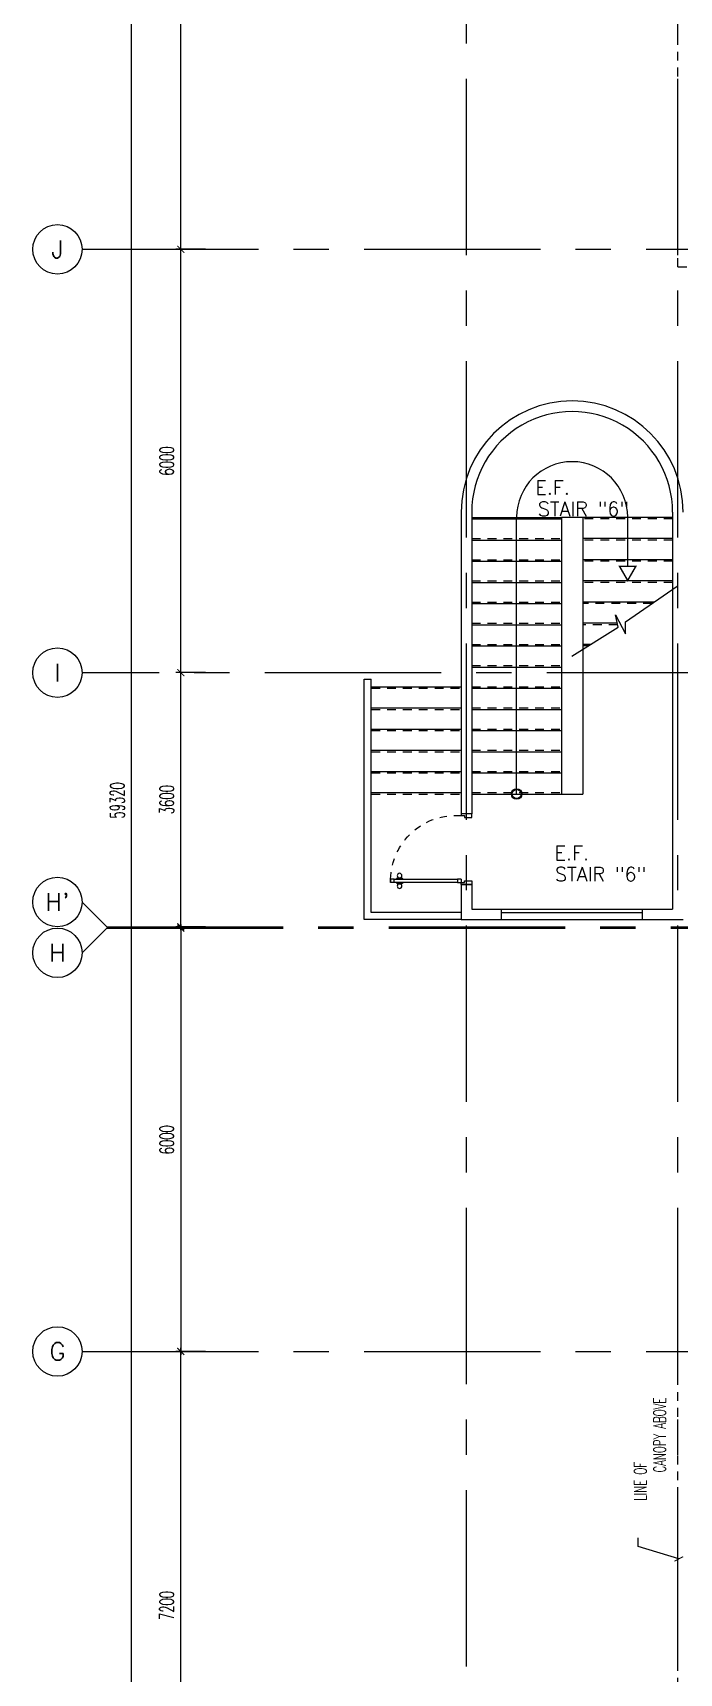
# Model space of a CAD drawing. Extents: x -1.4 to 90.6, y -12.3 to 78.9.
# Drawn here: x -1.4 to 7.77, y 23.68 to 46.93 of the extents above; entities that cross this region are included whole.
import ezdxf
from ezdxf.enums import TextEntityAlignment as Align

# ---------------------------------------------------------------- set-up
doc = ezdxf.new("R2010")
doc.units = 0
doc.header["$MEASUREMENT"] = 0
doc.header["$PDMODE"] = 3
doc.header["$PDSIZE"] = 0.1
for name, pattern in [('CENTERX2', [4, 2.5, -0.5, 0.5, -0.5]), ('HIDDEN', [0.375, 0.25, -0.125]), ('HIDDEN2', [0.1875, 0.125, -0.0625])]:
    doc.linetypes.add(name, pattern=pattern)
doc.layers.get('0').update_dxf_attribs({"color": 11, "linetype": 'CONTINUOUS'})
doc.layers.get('DEFPOINTS').update_dxf_attribs({"color": 11, "linetype": 'CONTINUOUS'})
for name, color, linetype in [('AX', 11, 'CONTINUOUS'), ('AX-CR', 11, 'CONTINUOUS'), ('AX-DIM', 11, 'CONTINUOUS'), ('AX-TXT', 11, 'CONTINUOUS'), ('AXES', 11, 'CENTERX2'), ('CANOPY-LN', 11, 'CONTINUOUS'), ('DOOR', 11, 'CONTINUOUS'), ('Handrail', 11, 'CONTINUOUS'), ('RM-NAME', 11, 'CONTINUOUS'), ('STR', 11, 'CONTINUOUS'), ('WALL', 11, 'CONTINUOUS'), ('WIN', 11, 'CONTINUOUS')]:
    doc.layers.add(name, color=color, linetype=linetype)
doc.styles.add('ROMANS', font='ROMANS.shx', dxfattribs={"width": 0.6})
doc.dimstyles.new('STANDARD in', dxfattribs={"dimtxt": 0.2, "dimasz": 0.1, "dimexe": 0.07, "dimexo": 0.05, "dimgap": 0.1, "dimtad": 1, "dimdec": 0, "dimlfac": 1000, "dimzin": 0, "dimdsep": 46, "dimtxsty": 'ROMANS', "dimblk": 'ARCHTICK', "dimcen": 0.05, "dimdle": 0.05, "dimclrd": 7, "dimclre": 7, "dimclrt": 2, "dimadec": 0, "dimazin": 0, "dimtfac": 1, "dimtdec": 0, "dimtmove": 2, "dimatfit": 3, "dimldrblk": 'ARCHTICK', "dimfxl": 0, "dimtolj": 1, "dimtzin": 0, "dimarcsym": 0})

# ---------------------------------------------------------------- blocks, each defined once
blk = doc.blocks.new('_ARCHTICK')
at = {"color": 0, "linetype": 'ByBlock', "const_width": 0.15}
blk.add_lwpolyline([(-0.5, -0.5), (0.5, 0.5)], dxfattribs=at)
blk = doc.blocks.new('*D212')
at = {"layer": 'AX-DIM', "color": 7, "linetype": 'ByBlock', "lineweight": -2}
for p, q in [((0.7, 34.207), (0.7, 37.907)), ((1.05, 37.857), (0.63, 37.857)), ((1.05, 34.257), (0.63, 34.257))]:
    blk.add_line(p, q, dxfattribs=at)
at = {"layer": 'DEFPOINTS', "color": 0, "linetype": 'ByBlock'}
for p in [(0.7, 37.857), (1.1, 37.857), (1.1, 34.257)]:
    blk.add_point(p, dxfattribs=at)
at = {"layer": 'AX-DIM', "color": 7, "linetype": 'ByBlock', "lineweight": -2, "xscale": 0.1, "yscale": 0.1, "zscale": 0.1}
for p, rotation in [((0.7, 37.857), 90), ((0.7, 34.257), 270)]:
    blk.add_blockref('_ARCHTICK', p, dxfattribs=dict(at, rotation=rotation))
at = {"layer": 'AX-DIM', "color": 2, "linetype": 'ByBlock', "insert": (0.5, 36.057), "char_height": 0.2, "attachment_point": 5, "rotation": 90, "style": 'ROMANS'}
blk.add_mtext('\\A1;3600', dxfattribs=at)
blk = doc.blocks.new('*D211')
at = {"layer": 'AX-DIM', "color": 7, "lineweight": -2}
for p, q in [((9.851, 65.707), (-0.07, 65.707)), ((0, 6.337), (0, 65.757)), ((9.851, 6.387), (-0.07, 6.387))]:
    blk.add_line(p, q, dxfattribs=at)
at = {"layer": 'DEFPOINTS', "color": 0}
for p in [(0, 65.707), (9.901, 65.707), (9.901, 6.387)]:
    blk.add_point(p, dxfattribs=at)
at = {"layer": 'AX-DIM', "color": 7, "lineweight": -2, "xscale": 0.1, "yscale": 0.1, "zscale": 0.1}
for p, rotation in [((0, 65.707), 90), ((0, 6.387), 270)]:
    blk.add_blockref('_ARCHTICK', p, dxfattribs=dict(at, rotation=rotation))
at = {"layer": 'AX-DIM', "color": 2, "insert": (-0.2, 36.047), "char_height": 0.2, "attachment_point": 5, "rotation": 90, "style": 'ROMANS'}
blk.add_mtext('\\A1;59320', dxfattribs=at)
blk = doc.blocks.new('*D205')
at = {"layer": 'AX-DIM', "color": 7, "lineweight": -2}
for p, q in [((1.05, 28.237), (0.63, 28.237)), ((0.7, 20.987), (0.7, 28.287)), ((1.05, 21.037), (0.63, 21.037))]:
    blk.add_line(p, q, dxfattribs=at)
at = {"layer": 'DEFPOINTS', "color": 0}
for p in [(0.7, 28.237), (1.1, 28.237), (1.1, 21.037)]:
    blk.add_point(p, dxfattribs=at)
at = {"layer": 'AX-DIM', "color": 7, "lineweight": -2, "xscale": 0.1, "yscale": 0.1, "zscale": 0.1}
for p, rotation in [((0.7, 28.237), 90), ((0.7, 21.037), 270)]:
    blk.add_blockref('_ARCHTICK', p, dxfattribs=dict(at, rotation=rotation))
at = {"layer": 'AX-DIM', "color": 2, "insert": (0.5, 24.637), "char_height": 0.2, "attachment_point": 5, "rotation": 90, "style": 'ROMANS'}
blk.add_mtext('\\A1;7200', dxfattribs=at)
blk = doc.blocks.new('AXL')
at = {"layer": 'AX-CR'}
blk.add_circle((-350, 0), 350, dxfattribs=at)
at = {"layer": 'AX-TXT', "style": 'ROMANS'}
blk.add_attdef('AX', text='', height=250, dxfattribs=at).set_placement((-350, 0), align=Align.MIDDLE)
blk = doc.blocks.new('*D201')
at = {"layer": 'AX-DIM', "color": 7, "linetype": 'ByBlock', "lineweight": -2}
for p, q in [((1.05, 51.057), (0.63, 51.057)), ((0.7, 43.807), (0.7, 51.107)), ((1.05, 43.857), (0.63, 43.857))]:
    blk.add_line(p, q, dxfattribs=at)
at = {"layer": 'DEFPOINTS', "color": 0, "linetype": 'ByBlock'}
for p in [(0.7, 51.057), (1.1, 51.057), (1.1, 43.857)]:
    blk.add_point(p, dxfattribs=at)
at = {"layer": 'AX-DIM', "color": 7, "linetype": 'ByBlock', "lineweight": -2, "xscale": 0.1, "yscale": 0.1, "zscale": 0.1}
for p, rotation in [((0.7, 51.057), 90), ((0.7, 43.857), 270)]:
    blk.add_blockref('_ARCHTICK', p, dxfattribs=dict(at, rotation=rotation))
at = {"layer": 'AX-DIM', "color": 2, "linetype": 'ByBlock', "insert": (0.5, 47.457), "char_height": 0.2, "attachment_point": 5, "rotation": 90, "style": 'ROMANS'}
blk.add_mtext('\\A1;7200', dxfattribs=at)
blk = doc.blocks.new('*D200')
at = {"layer": 'AX-DIM', "color": 7, "linetype": 'ByBlock', "lineweight": -2}
for p, q in [((1.05, 43.857), (0.63, 43.857)), ((0.7, 37.807), (0.7, 43.907)), ((1.05, 37.857), (0.63, 37.857))]:
    blk.add_line(p, q, dxfattribs=at)
at = {"layer": 'DEFPOINTS', "color": 0, "linetype": 'ByBlock'}
for p in [(0.7, 43.857), (1.1, 43.857), (1.1, 37.857)]:
    blk.add_point(p, dxfattribs=at)
at = {"layer": 'AX-DIM', "color": 7, "linetype": 'ByBlock', "lineweight": -2, "xscale": 0.1, "yscale": 0.1, "zscale": 0.1}
for p, rotation in [((0.7, 43.857), 90), ((0.7, 37.857), 270)]:
    blk.add_blockref('_ARCHTICK', p, dxfattribs=dict(at, rotation=rotation))
at = {"layer": 'AX-DIM', "color": 2, "linetype": 'ByBlock', "insert": (0.5, 40.857), "char_height": 0.2, "attachment_point": 5, "rotation": 90, "style": 'ROMANS'}
blk.add_mtext('\\A1;6000', dxfattribs=at)
blk = doc.blocks.new('*D184')
at = {"layer": 'AX-DIM', "color": 7, "linetype": 'ByBlock', "lineweight": -2}
for p, q in [((1.05, 34.237), (0.63, 34.237)), ((0.7, 34.287), (0.7, 28.187)), ((1.05, 28.237), (0.63, 28.237))]:
    blk.add_line(p, q, dxfattribs=at)
at = {"layer": 'DEFPOINTS', "color": 0, "linetype": 'ByBlock'}
for p in [(1.1, 34.237), (0.7, 28.237), (1.1, 28.237)]:
    blk.add_point(p, dxfattribs=at)
at = {"layer": 'AX-DIM', "color": 7, "linetype": 'ByBlock', "lineweight": -2, "xscale": 0.1, "yscale": 0.1, "zscale": 0.1}
for p, rotation in [((0.7, 34.237), 90), ((0.7, 28.237), 270)]:
    blk.add_blockref('_ARCHTICK', p, dxfattribs=dict(at, rotation=rotation))
at = {"layer": 'AX-DIM', "color": 2, "linetype": 'ByBlock', "insert": (0.5, 31.237), "char_height": 0.2, "attachment_point": 5, "rotation": 90, "style": 'ROMANS'}
blk.add_mtext('\\A1;6000', dxfattribs=at)
blk = doc.blocks.new('STL-DR')
at = {"layer": 'DOOR', "color": 0, "linetype": 'ByBlock'}
for p, q in [((50, 0), (0, 0)), ((0, -150), (0, 0)), ((50, -100), (50, 0)), ((0, -150), (25, -150)), ((25, -100), (50, -100)), ((25, -150), (25, -100)), ((75, -150), (25, -150)), ((25, -200), (25, -150)), ((75, -200), (25, -200)), ((75, -150), (75, -200)), ((950, -100), (950, 0)), ((950, 0), (1000, 0)), ((975, -100), (950, -100)), ((975, -150), (975, -100)), ((1000, -150), (975, -150)), ((1000, 0), (1000, -150)), ((18, -990), (9, -990)), ((9, -1055), (9, -990)), ((18, -1055), (9, -1055)), ((18, -978), (18, -1068)), ((25, -978), (18, -978)), ((18, -1055), (18, -990)), ((25, -1068), (18, -1068)), ((25, -1100), (75, -1100)), ((25, -1100), (25, -1150)), ((25, -1150), (75, -1150)), ((75, -1150), (25, -1150)), ((75, -978), (82, -978)), ((75, -1068), (82, -1068)), ((75, -1100), (75, -1150)), ((82, -978), (82, -1068)), ((82, -990), (91, -990)), ((82, -1055), (82, -990)), ((82, -1055), (91, -1055)), ((91, -1055), (91, -990))]:
    blk.add_line(p, q, dxfattribs=at)
at = {"layer": 'DOOR', "linetype": 'ByBlock'}
for p, q in [((25, -200), (25, -1100)), ((75, -1100), (75, -200))]:
    blk.add_line(p, q, dxfattribs=at)
at = {"layer": 'DOOR', "color": 0, "linetype": 'ByBlock'}
for centre in [(-24, -1023), (124, -1023)]:
    blk.add_circle(centre, 32.4, dxfattribs=at)
at = {"layer": 'DOOR', "linetype": 'HIDDEN', "ltscale": 0.5}
blk.add_arc((50, -223), 928, 271.544, 4.4816, dxfattribs=at)
at = {"layer": 'WALL'}
for p, q in [((0, 0), (0, -150)), ((0, 0), (0, -150)), ((1000, 0), (1000, -150))]:
    blk.add_line(p, q, dxfattribs=at)

msp = doc.modelspace()

# ---------------------------------------------------------------- linework, layer by layer
for p, q in [((6.1014, 40.0567), (6.1014, 36.1367)), ((6.4014, 40.0567), (6.1014, 40.0567)), ((6.4014, 40.0567), (6.4014, 36.1367)), ((7.008, 38.5767), (7.7394, 39.0845)), ((6.8676, 38.6753), (7.008, 38.4064)), ((6.9027, 38.5), (6.8676, 38.6753)), ((6.2475, 38.0908), (6.9027, 38.5)), ((7.008, 38.4064), (7.008, 38.5767)), ((6.5132, 38.2567), (6.4014, 38.2567)), ((6.4812, 38.2367), (6.4014, 38.2367)), ((6.1014, 36.1367), (6.4014, 36.1367))]:
    msp.add_line(p, q)
at = {"layer": 'AXES'}
for p, q in [((4.7514, -0.2278), (4.7514, 78.2497)), ((7.7514, -0.2278), (7.7514, 78.2497)), ((-0.7, 43.8565), (68.3914, 43.8565)), ((68.3914, 37.8565), (-0.7, 37.8565)), ((-0.35, 34.2565), (-0.7, 34.6065)), ((-0.35, 34.2365), (-0.7, 33.8865)), ((-0.35, 34.2565), (68.3914, 34.2565)), ((-0.35, 34.2365), (68.3914, 34.2365)), ((-0.7, 28.2365), (68.3914, 28.2365))]:
    msp.add_line(p, q, dxfattribs=at)
at = {"layer": 'CANOPY-LN', "linetype": 'HIDDEN2'}
for p, q in [((7.7514, 43.6065), (7.7514, 51.3065)), ((7.7514, 43.6065), (9.9014, 43.6065)), ((7.7514, 20.7865), (7.7514, 28.4865))]:
    msp.add_line(p, q, dxfattribs=at)
at = {"layer": 'Handrail'}
for p, q in [((3.3014, 34.3565), (3.3014, 37.7659)), ((3.3014, 37.7659), (3.4014, 37.7659)), ((3.4014, 34.4565), (3.4014, 37.7659)), ((4.6764, 34.4565), (3.4014, 34.4565)), ((4.6764, 34.3565), (3.3014, 34.3565))]:
    msp.add_line(p, q, dxfattribs=at)
at = {"layer": 'STR'}
for p, q in [((4.8264, 40.0567), (6.1014, 40.0567)), ((4.8264, 40.0367), (6.1014, 40.0367)), ((5.4639, 36.1367), (5.4639, 40.0592)), ((7.6764, 40.0567), (6.4014, 40.0567)), ((7.0389, 39.3636), (7.0389, 40.0592)), ((7.6764, 39.7567), (6.4014, 39.7567)), ((4.8264, 39.7367), (6.1014, 39.7367)), ((4.8264, 39.4367), (6.1014, 39.4367)), ((7.6764, 39.4567), (6.4014, 39.4567)), ((4.8264, 39.1367), (6.1014, 39.1367)), ((7.6764, 39.1567), (6.4014, 39.1567)), ((4.8264, 38.8367), (6.1014, 38.8367)), ((7.4113, 38.8567), (6.4014, 38.8567)), ((4.8264, 38.5367), (6.1014, 38.5367)), ((6.8914, 38.5567), (6.4014, 38.5567)), ((4.8264, 38.2367), (6.1014, 38.2367)), ((6.5132, 38.2567), (6.4014, 38.2567)), ((6.4812, 38.2367), (6.4014, 38.2367)), ((4.8264, 37.9367), (6.1014, 37.9367)), ((3.4014, 37.6567), (4.6764, 37.6567)), ((4.8264, 37.6367), (6.1014, 37.6367)), ((3.4014, 37.3567), (4.6764, 37.3567)), ((4.8264, 37.3367), (6.1014, 37.3367)), ((3.4014, 37.0567), (4.6764, 37.0567)), ((4.8264, 37.0367), (6.1014, 37.0367)), ((3.4014, 36.7567), (4.6764, 36.7567)), ((4.8264, 36.7367), (6.1014, 36.7367)), ((3.4014, 36.4567), (4.6764, 36.4567)), ((4.8264, 36.4367), (6.1014, 36.4367)), ((3.4014, 36.1567), (4.6764, 36.1567)), ((4.8264, 36.1367), (6.1014, 36.1367))]:
    msp.add_line(p, q, dxfattribs=at)
at = {"layer": 'STR', "linetype": 'HIDDEN2'}
for p, q in [((4.8264, 40.0567), (6.1014, 40.0567)), ((4.8264, 40.0367), (6.1014, 40.0367)), ((7.6764, 40.0367), (6.4014, 40.0367)), ((4.8264, 39.7567), (6.1014, 39.7567)), ((7.6764, 39.7367), (6.4014, 39.7367)), ((4.8264, 39.4567), (6.1014, 39.4567)), ((7.6764, 39.4367), (6.4014, 39.4367)), ((4.8264, 39.1567), (6.1014, 39.1567)), ((7.6764, 39.1367), (6.4014, 39.1367)), ((4.8264, 38.8567), (6.1014, 38.8567)), ((7.3825, 38.8367), (6.4014, 38.8367)), ((4.8264, 38.5567), (6.1014, 38.5567)), ((6.8954, 38.5367), (6.4014, 38.5367)), ((4.8264, 38.2567), (6.1014, 38.2567)), ((4.8264, 37.9567), (6.1014, 37.9567)), ((3.4014, 37.6367), (4.6764, 37.6367)), ((4.8264, 37.6567), (6.1014, 37.6567)), ((3.4014, 37.3367), (4.6764, 37.3367)), ((4.8264, 37.3567), (6.1014, 37.3567)), ((3.4014, 37.0367), (4.6764, 37.0367)), ((4.8264, 37.0567), (6.1014, 37.0567)), ((3.4014, 36.7367), (4.6764, 36.7367)), ((4.8264, 36.7567), (6.1014, 36.7567)), ((3.4014, 36.4367), (4.6764, 36.4367)), ((4.8264, 36.4567), (6.1014, 36.4567)), ((3.4014, 36.1367), (4.6764, 36.1367)), ((4.8264, 36.1567), (6.1014, 36.1567))]:
    msp.add_line(p, q, dxfattribs=at)
at = {"layer": 'STR', "const_width": 0.0215}
msp.add_lwpolyline([(6.9235, 39.3636), (7.1544, 39.3636), (7.0389, 39.1636)], close=True, dxfattribs=at)
at = {"layer": 'STR'}
for radius in [0.075, 0.065]:
    msp.add_circle((5.4639, 36.1367), radius, dxfattribs=at)
msp.add_arc((6.2514, 40.0592), 0.7875, 0, 180, dxfattribs=at)
at = {"layer": 'WALL'}
for p, q in [((4.6764, 40.1321), (4.6764, 35.8565)), ((4.8264, 40.1321), (4.8264, 35.8565)), ((7.6764, 40.1321), (7.6764, 34.5065)), ((4.6764, 34.8565), (4.6764, 34.3565)), ((4.8264, 34.8565), (4.8264, 34.5065)), ((4.8264, 34.5065), (5.2514, 34.5065)), ((5.2514, 34.3565), (5.2514, 34.5065)), ((7.2514, 34.3565), (7.2514, 34.5065)), ((7.2514, 34.5065), (7.6764, 34.5065)), ((4.6764, 34.3565), (5.2514, 34.3565)), ((7.2514, 34.3565), (7.8264, 34.3565))]:
    msp.add_line(p, q, dxfattribs=at)
for radius, end in [(1.575, 180), (1.425, 180.00002)]:
    msp.add_arc((6.2514, 40.1321), radius, 0, end, dxfattribs=at)
at = {"layer": 'WIN'}
for p, q in [((5.2514, 34.5065), (7.2514, 34.5065)), ((5.2514, 34.4565), (7.2514, 34.4565)), ((5.2514, 34.3565), (7.2514, 34.3565))]:
    msp.add_line(p, q, dxfattribs=at)

# ---------------------------------------------------------------- block references
at = {"layer": 'AX', "xscale": 0.001000000047497451, "yscale": 0.0009999999892897904, "zscale": 0.001}
for p, values in [((-0.7, 43.8565), {'AX': 'J'}), ((-0.7, 37.8565), {'AX': 'I'}), ((-0.7, 34.6065), {'AX': "H'"}), ((-0.7, 33.8865), {'AX': 'H'}), ((-0.7, 28.2365), {'AX': 'G'})]:
    msp.add_blockref('AXL', p, dxfattribs=at).add_auto_attribs(values)
at = {"layer": 'DOOR', "color": 1, "xscale": -0.0009999999892897904, "yscale": 0.0009999999892897904, "zscale": 0.001, "rotation": 270}
msp.add_blockref('STL-DR', (4.8264, 34.8565), dxfattribs=at)

# ---------------------------------------------------------------- texts
at = {"layer": 'CANOPY-LN', "color": 4, "char_height": 0.175, "attachment_point": 6, "rotation": 90, "style": 'ROMANS'}
for s, insert in [('CANOPY ABOVE', (7.4926, 27.583)), ('LINE OF ', (7.2188, 26.671))]:
    msp.add_mtext(s, dxfattribs=dict(at, insert=insert))
at = {"layer": 'RM-NAME', "style": 'ROMANS'}
for s, p in [('E.F.', (5.9731, 40.482)), ('STAIR "6"', (6.4107, 40.1769)), ('E.F.', (6.2458, 35.3013)), ('STAIR "6"', (6.6548, 35.0013))]:
    msp.add_text(s, height=0.2, dxfattribs=at).set_placement(p, align=Align.MIDDLE)

# ---------------------------------------------------------------- dimensions: what is measured, and where the dimension line sits
at = {"layer": 'AX-DIM'}
dim = msp.add_linear_dim(base=(0, 65.7065), p1=(9.9014, 6.3865), p2=(9.9014, 65.7065), angle=90, dimstyle='STANDARD in', dxfattribs=at)
dim.commit()
dim.dimension.update_dxf_attribs({"geometry": '*D211', "text_midpoint": (-0.2, 36.0465)})
at = {"layer": 'AX-DIM', "color": 1, "linetype": 'ByBlock'}
for base, p1, p2, picture, middle in [((0.7, 51.0565), (1.1, 43.8565), (1.1, 51.0565), '*D201', (0.5, 47.4565)), ((0.7, 43.8565), (1.1, 37.8565), (1.1, 43.8565), '*D200', (0.5, 40.8565)), ((0.7, 37.8565), (1.1, 34.2565), (1.1, 37.8565), '*D212', (0.5, 36.0565)), ((0.7, 28.2365), (1.1, 34.2365), (1.1, 28.2365), '*D184', (0.5, 31.2365))]:
    dim = msp.add_linear_dim(base=base, p1=p1, p2=p2, angle=90, dimstyle='STANDARD in', dxfattribs=at)
    dim.commit()
    dim.dimension.update_dxf_attribs({"geometry": picture, "text_midpoint": middle})
at = {"layer": 'AX-DIM', "color": 6}
dim = msp.add_linear_dim(base=(0.7, 28.2365), p1=(1.1, 21.0365), p2=(1.1, 28.2365), angle=90, dimstyle='STANDARD in', dxfattribs=at)
dim.commit()
dim.dimension.update_dxf_attribs({"geometry": '*D205', "text_midpoint": (0.5, 24.6365)})

# ---------------------------------------------------------------- leaders
at = {"layer": 'CANOPY-LN', "color": 11}
msp.add_leader([(7.7644, 25.2963), (7.1881, 25.472), (7.1881, 25.5969)], dimstyle='STANDARD in', dxfattribs=at)

doc.saveas('drawing.dxf')
